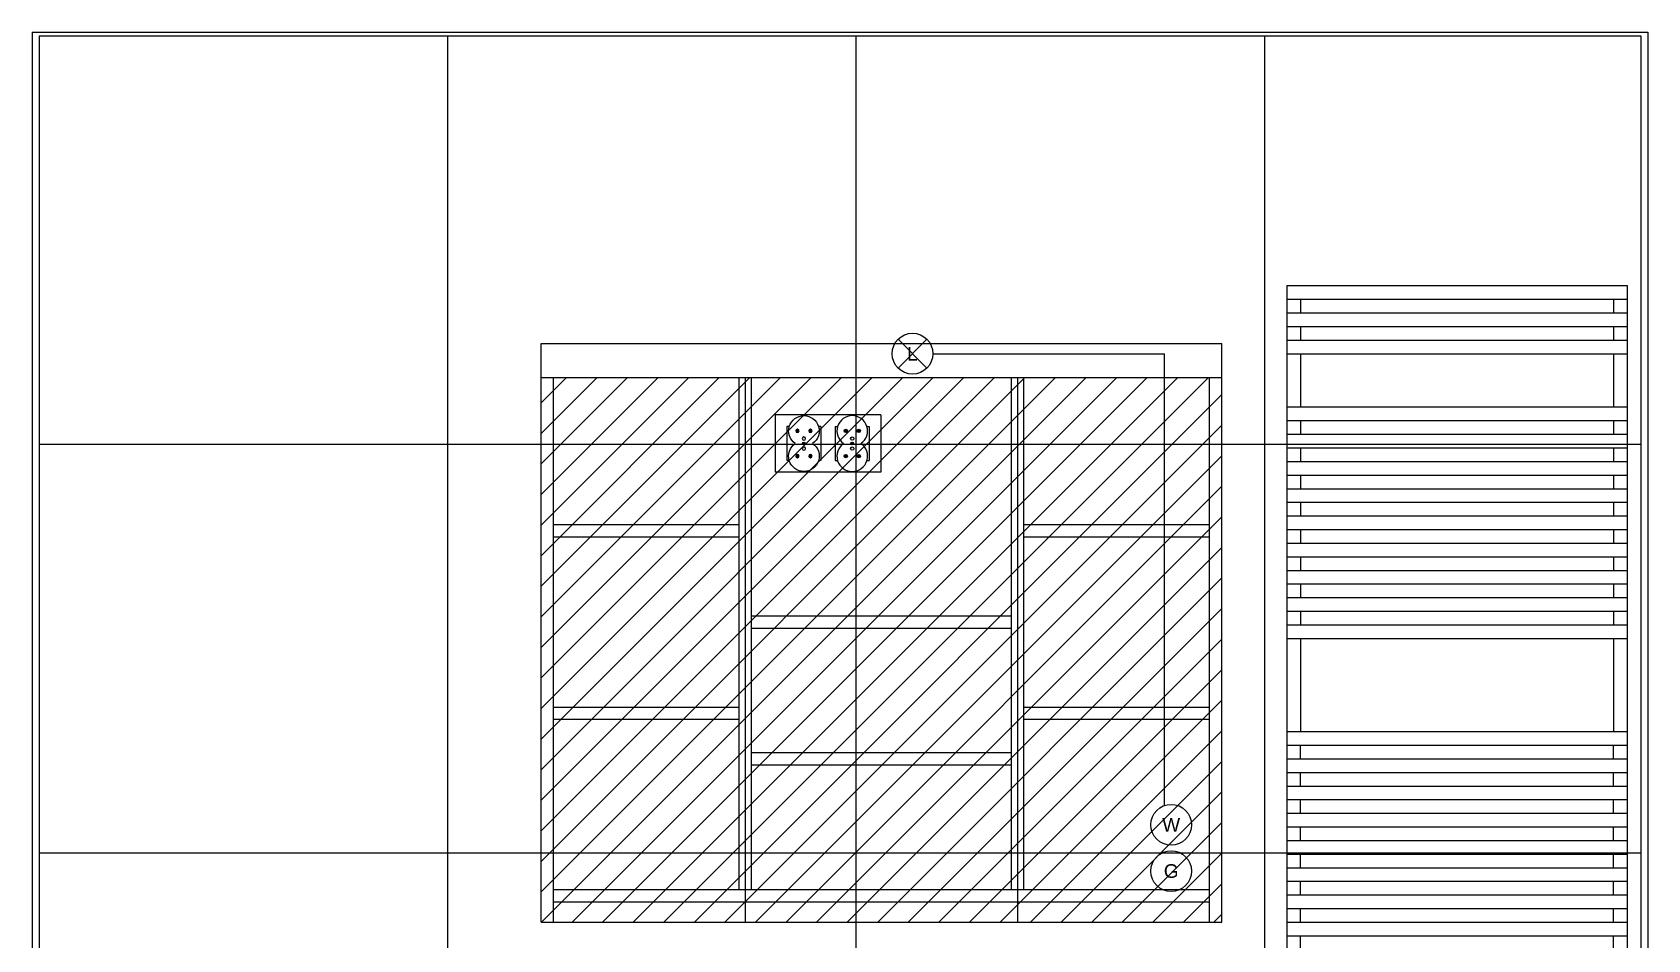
# Model space of a CAD drawing. Header units: millimetres. Extents: x 976 to 9349, y -1578 to 2211.
# Drawn here: x 2321.8 to 2559.1, y 1028.8 to 1162.1 of the extents above; entities that cross this region are included whole.
import ezdxf

# ---------------------------------------------------------------- set-up
doc = ezdxf.new("R2010")
doc.units = ezdxf.units.MM
for name, color, linetype in [('Elektryka - obudowy', 174, 'Continuous'), ('Grzejniki', 12, 'Continuous'), ('Meble', 42, 'Continuous'), ('Meble wnętrze', 52, 'Continuous'), ('Płytki', 254, 'Continuous'), ('Usunięte', 10, 'Continuous'), ('Ściany', 7, 'Continuous')]:
    doc.layers.add(name, color=color, linetype=linetype)

# ---------------------------------------------------------------- blocks, each defined once
blk = doc.blocks.new('Z$W@#22704')
blk.add_circle((3, 3), 3)
at = {"insert": (3, 3), "char_height": 2, "width": 3.9163, "attachment_point": 5}
blk.add_mtext('{\\fArial|b0|i0|c238|p0;G}', dxfattribs=at)
blk = doc.blocks.new('Z$W@#22386')
blk.add_circle((3, 3), 3)
at = {"insert": (3, 3), "char_height": 2, "width": 3.9163, "attachment_point": 5}
blk.add_mtext('{\\fArial|b0|i0|c238|p0;W}', dxfattribs=at)
blk = doc.blocks.new('Z$W@#29658')
for p, q in [((5.12, 0.88), (0.88, 5.12)), ((0.88, 0.88), (5.12, 5.12))]:
    blk.add_line(p, q)
blk.add_circle((3, 3), 3)
at = {"insert": (2.99, 2.99), "char_height": 2, "width": 4.231, "attachment_point": 5}
blk.add_mtext('{\\fArial|b0|i0|c238|p0;L}', dxfattribs=at)
blk = doc.blocks.new('Z$W@#23655')
blk.add_blockref('Z$W@#29658', (0, 0))
blk = doc.blocks.new('Z$W@#24350')
for p, q in [((5, 125), (5, 3.5)), ((5, 125), (55, 125)), ((55, 125), (55, 7.68)), ((5, 123), (55, 123)), ((7, 123), (7, 121)), ((53, 123), (53, 121)), ((5, 121), (55, 121)), ((5, 119), (55, 119)), ((7, 119), (7, 117)), ((53, 119), (53, 117)), ((5, 117), (55, 117)), ((5, 115), (55, 115)), ((5, 115), (55, 115)), ((7, 115), (7, 107.17)), ((53, 115), (53, 107.17)), ((5, 107.17), (55, 107.17)), ((5, 105.17), (55, 105.17)), ((7, 105.17), (7, 103.17)), ((53, 105.17), (53, 103.17)), ((5, 103.17), (55, 103.17)), ((5, 101.17), (55, 101.17)), ((7, 101.17), (7, 99.17)), ((53, 101.17), (53, 99.17)), ((5, 99.17), (55, 99.17)), ((5, 97.17), (55, 97.17)), ((5, 97.17), (55, 97.17)), ((5, 95.17), (55, 95.17)), ((7, 97.17), (7, 95.17)), ((53, 97.17), (53, 95.17)), ((5, 93.17), (55, 93.17)), ((7, 93.17), (7, 91.17)), ((53, 93.17), (53, 91.17)), ((5, 91.17), (55, 91.17)), ((5, 89.17), (55, 89.17)), ((5, 89.17), (55, 89.17)), ((7, 89.17), (7, 87.17)), ((53, 89.17), (53, 87.17)), ((5, 87.17), (55, 87.17)), ((5, 85.17), (55, 85.17)), ((5, 83.17), (55, 83.17)), ((7, 85.17), (7, 83.17)), ((53, 85.17), (53, 83.17)), ((5, 81.17), (55, 81.17)), ((5, 81.17), (55, 81.17)), ((7, 81.17), (7, 79.17)), ((53, 81.17), (53, 79.17)), ((5, 79.17), (55, 79.17)), ((5, 77.17), (55, 77.17)), ((7, 77.17), (7, 75.17)), ((53, 77.17), (53, 75.17)), ((5, 75.17), (55, 75.17)), ((5, 73.17), (55, 73.17)), ((7, 73.17), (7, 59.5)), ((53, 73.17), (53, 59.5)), ((5, 59.5), (55, 59.5)), ((5, 57.5), (55, 57.5)), ((7, 55.5), (7, 57.5)), ((53, 55.5), (53, 57.5)), ((5, 55.5), (55, 55.5)), ((5, 53.5), (55, 53.5)), ((7, 51.5), (7, 53.5)), ((53, 51.5), (53, 53.5)), ((5, 51.5), (55, 51.5)), ((5, 51.5), (55, 51.5)), ((5, 49.5), (55, 49.5)), ((5, 47.5), (55, 47.5)), ((7, 47.5), (7, 49.5)), ((53, 47.5), (53, 49.5)), ((5, 45.5), (55, 45.5)), ((7, 43.5), (7, 45.5)), ((53, 43.5), (53, 45.5)), ((5, 43.5), (55, 43.5)), ((5, 43.5), (55, 43.5)), ((5, 41.5), (55, 41.5)), ((7, 39.5), (7, 41.5)), ((53, 39.5), (53, 41.5)), ((5, 39.5), (55, 39.5)), ((5, 37.5), (55, 37.5)), ((7, 35.5), (7, 37.5)), ((53, 35.5), (53, 37.5)), ((5, 35.5), (55, 35.5)), ((5, 35.5), (55, 35.5)), ((5, 33.5), (55, 33.5)), ((7, 31.5), (7, 33.5)), ((53, 31.5), (53, 33.5)), ((5, 31.5), (55, 31.5)), ((5, 29.5), (55, 29.5)), ((7, 27.5), (7, 29.5)), ((53, 27.5), (53, 29.5)), ((5, 27.5), (55, 27.5)), ((5, 25.5), (55, 25.5)), ((7, 17.68), (7, 25.5)), ((53, 17.68), (53, 25.5)), ((5, 17.68), (55, 17.68)), ((5, 17.68), (55, 17.68)), ((5, 15.68), (55, 15.68)), ((7, 13.68), (7, 15.68)), ((53, 13.68), (53, 15.68)), ((5, 13.68), (55, 13.68)), ((5, 11.68), (55, 11.68)), ((5, 9.68), (55, 9.68)), ((7, 9.68), (7, 11.68)), ((53, 9.68), (53, 11.68)), ((5, 7.68), (55, 7.68)), ((7, 3.5), (7, 7.68)), ((7.96, 5), (15.96, 5)), ((7.96, 5), (7.96, 0)), ((15.96, 0), (15.96, 5)), ((0, 3.5), (0, 1.5)), ((5, 3.5), (0, 3.5)), ((7.96, 3.5), (7, 3.5)), ((7.96, 1.5), (0, 1.5)), ((7.96, 0), (15.96, 0)), ((7.96, 0), (15.96, 0))]:
    blk.add_line(p, q)
blk = doc.blocks.new('Z$W@#2421')
for p, q in [((0, 257.2), (237.3, 257.2)), ((0, 257.2), (0, 0)), ((237.3, 257.2), (237.3, 0))]:
    blk.add_line(p, q)
blk = doc.blocks.new('Z$W@#4827')
h = blk.add_hatch()
h.set_pattern_fill('ANSI31', color=256, style=0)
h.set_pattern_definition([(45, (-1842.8256, -1169.4944), (-2.245064, 2.245064), [])])
h.paths.add_polyline_path([(70, 0), (70, 80), (30, 80), (30, 0)])
h.paths.add_polyline_path([(0, 0), (30, 0), (30, 80), (0, 80)])
h.paths.add_polyline_path([(100, 0), (100, 80), (70, 80), (70, 0)])
for p, q in [((0, 0), (0, 85)), ((0, 85), (100, 85)), ((100, 0), (100, 85)), ((0, 80), (100, 80)), ((30, 0), (30, 80)), ((70, 0), (70, 80)), ((0, 0), (100, 0))]:
    blk.add_line(p, q)
blk = doc.blocks.new('Z$W@#28464')
for p, q in [((0, 0), (0, 85)), ((0, 85), (100, 85)), ((100, 0), (100, 85)), ((0, 80), (100, 80)), ((1.8, 0), (1.8, 80)), ((29.1, 4.8), (29.1, 80)), ((30.9, 4.8), (30.9, 80)), ((69.1, 4.8), (69.1, 80)), ((70.9, 4.8), (70.9, 80)), ((98.2, 0), (98.2, 80)), ((1.8, 58.4), (29.1, 58.4)), ((70.9, 58.4), (98.2, 58.4)), ((1.8, 56.6), (29.1, 56.6)), ((70.9, 56.6), (98.2, 56.6)), ((30.9, 45), (69.1, 45)), ((30.9, 43.2), (69.1, 43.2)), ((1.8, 31.6), (29.1, 31.6)), ((70.9, 31.6), (98.2, 31.6)), ((1.8, 29.8), (29.1, 29.8)), ((70.9, 29.8), (98.2, 29.8)), ((30.9, 24.9), (69.1, 24.9)), ((30.9, 23.1), (69.1, 23.1)), ((1.8, 4.8), (98.2, 4.8)), ((1.8, 3), (98.2, 3)), ((0, 0), (1.8, 0)), ((98.2, 0), (100, 0))]:
    blk.add_line(p, q)
blk = doc.blocks.new('Z$W@#24918')
h = blk.add_hatch(color=256)
h.paths.add_polyline_path([(1.54, 5.95, -1), (1.06, 5.95, -1)])
h.paths.add_polyline_path([(3.44, 5.95, -1), (2.96, 5.95, -1)])
h = blk.add_hatch(color=256)
h.paths.add_polyline_path([(1.54, 2.25, 1), (1.06, 2.25, 1)])
h.paths.add_polyline_path([(3.44, 2.25, 1), (2.96, 2.25, 1)])
for centre in [(1.3, 5.95), (2.25, 4.83), (3.2, 5.95), (1.3, 2.25), (2.25, 3.37), (3.2, 2.25)]:
    blk.add_circle(centre, 0.24)
for centre, start, end in [((2.25, 5.95), 304.6921, 235.3079), ((2.25, 2.25), 124.6921, 55.3079)]:
    blk.add_arc(centre, 2.25, start, end)
blk = doc.blocks.new('Z$W@#10080')
for p, q in [((15.5, 8.4), (0, 8.4)), ((0, 8.4), (0, 0)), ((15.5, 8.4), (15.5, 0)), ((1.7, 6.7), (1.7, 1.7)), ((2.05, 6.7), (1.7, 6.7)), ((6.7, 6.7), (6.35, 6.7)), ((6.7, 6.7), (6.7, 1.7)), ((8.8, 6.7), (8.8, 1.7)), ((8.8, 6.7), (9.15, 6.7)), ((13.45, 6.7), (13.8, 6.7)), ((13.8, 6.7), (13.8, 1.7)), ((4.4, 4.18), (4, 4.22)), ((4.22, 4.4), (4.18, 4)), ((11.1, 4.18), (11.5, 4.22)), ((11.28, 4.4), (11.32, 4)), ((15.5, 0), (0, 0)), ((2.05, 1.7), (1.7, 1.7)), ((6.7, 1.7), (6.35, 1.7)), ((8.8, 1.7), (9.15, 1.7)), ((13.45, 1.7), (13.8, 1.7))]:
    blk.add_line(p, q)
for centre in [(4.2, 4.2), (11.3, 4.2)]:
    blk.add_circle(centre, 0.2)
at = {"xscale": -1}
blk.add_blockref('Z$W@#24918', (6.45, 0.1), dxfattribs=at)
blk.add_blockref('Z$W@#24918', (9.05, 0.1))

msp = doc.modelspace()

# ---------------------------------------------------------------- linework, layer by layer
at = {"layer": 'Płytki'}
for p, q in [((2322.787, 1161.602), (2322.787, 964.902)), ((2322.787, 1161.602), (2558.087, 1161.602)), ((2323.287, 1162.102), (2557.587, 1162.102)), ((2382.787, 1161.602), (2382.787, 964.902)), ((2442.787, 1161.602), (2442.787, 906.402)), ((2502.787, 1161.602), (2502.787, 906.402)), ((2558.087, 1161.602), (2558.087, 906.402)), ((2322.787, 1101.602), (2558.087, 1101.602)), ((2322.787, 1041.602), (2558.087, 1041.602))]:
    msp.add_line(p, q, dxfattribs=at)
at = {"layer": 'Usunięte'}
for p in [(2454.087, 1114.902), (2488.087, 1048.53)]:
    msp.add_line(p, (2488.087, 1114.902), dxfattribs=at)

# ---------------------------------------------------------------- block references
at = {"layer": 'Elektryka - obudowy'}
msp.add_blockref('Z$W@#10080', (2430.937, 1097.502), dxfattribs=at)
at = {"layer": 'Grzejniki'}
msp.add_blockref('Z$W@#24350', (2501.087, 999.902), dxfattribs=at)
at = {"layer": 'Meble'}
msp.add_blockref('Z$W@#4827', (2396.537, 1031.402), dxfattribs=at)
at = {"layer": 'Meble wnętrze'}
msp.add_blockref('Z$W@#28464', (2396.537, 1031.402), dxfattribs=at)
at = {"layer": 'Usunięte'}
for name, p in [('Z$W@#23655', (2448.087, 1111.902)), ('Z$W@#22386', (2486.087, 1042.702)), ('Z$W@#22704', (2486.087, 1035.902))]:
    msp.add_blockref(name, p, dxfattribs=at)
at = {"layer": 'Ściany'}
msp.add_blockref('Z$W@#2421', (2321.787, 904.902), dxfattribs=at)

doc.saveas('drawing.dxf')
